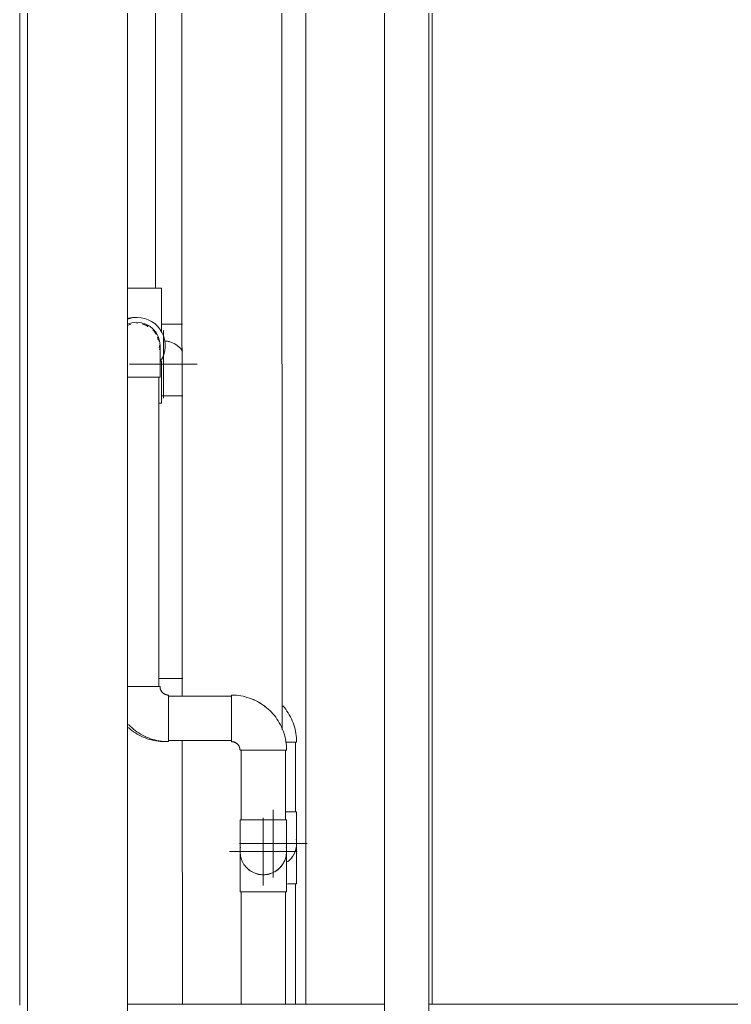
# Model space of a CAD drawing. Header units: centimetres. Extents: x -11896 to 2794, y -437 to 1921.
# Drawn here: x 196.3 to 249.7, y 189.1 to 263 of the extents above; entities that cross this region are included whole.
import ezdxf

# ---------------------------------------------------------------- set-up
doc = ezdxf.new("R2010")
doc.units = ezdxf.units.CM
for name, color, linetype, lineweight in [('M-EQPM', 7, 'Continuous', 9), ('P-PIPE', 7, 'Continuous', 9), ('P-PIPE-CNTR', 7, 'Continuous', 9)]:
    doc.layers.add(name, color=color, linetype=linetype, lineweight=lineweight)

# ---------------------------------------------------------------- blocks, each defined once
blk = doc.blocks.new('bomba 4 - bomba 4-1381577-Sección 2-2')
at = {"layer": 'M-EQPM'}
for p, q in [((-1226.998, 189.086), (-1246.308, 189.082)), ((-1188.366, 189.095), (-1223.666, 189.087))]:
    blk.add_line(p, q, dxfattribs=at)
blk = doc.blocks.new('Cobre - Codo - CO - Codo-V110-Sección 2-2')
at = {"layer": 'P-PIPE', "color": 6, "true_color": 0xff00ff, "flags": 128}
blk.add_lwpolyline([(-1246.226, 209.862), (-1246.101, 209.754), (-1245.972, 209.652), (-1245.838, 209.554), (-1245.701, 209.462), (-1245.56, 209.376), (-1245.416, 209.295), (-1245.268, 209.22), (-1245.118, 209.151), (-1244.965, 209.088), (-1244.81, 209.031), (-1244.653, 208.981), (-1244.494, 208.936), (-1244.333, 208.899), (-1244.17, 208.867), (-1244.007, 208.842), (-1243.843, 208.824), (-1243.678, 208.812), (-1243.513, 208.807), (-1243.468, 208.807)], dxfattribs=at)
blk = doc.blocks.new('Cobre - Codo - CO - Codo-V111-Sección 2-2')
at = {"layer": 'P-PIPE', "color": 6, "true_color": 0xff00ff}
for p, q in [((-1238.485, 212.305), (-1238.485, 212.245)), ((-1238.485, 212.305), (-1238.485, 212.245)), ((-1238.485, 208.867), (-1238.485, 208.807)), ((-1238.485, 208.867), (-1238.485, 208.807)), ((-1237.85, 208.172), (-1237.791, 208.172)), ((-1237.85, 208.172), (-1237.791, 208.172)), ((-1234.413, 208.172), (-1234.353, 208.172)), ((-1234.413, 208.172), (-1234.353, 208.172))]:
    blk.add_line(p, q, dxfattribs=at)
at = {"layer": 'P-PIPE', "color": 6, "true_color": 0xff00ff, "flags": 128}
for points in [[(-1234.353, 208.172), (-1234.356, 208.337), (-1234.366, 208.502), (-1234.383, 208.667), (-1234.406, 208.83), (-1234.435, 208.993), (-1234.471, 209.154), (-1234.514, 209.314), (-1234.563, 209.472), (-1234.618, 209.628), (-1234.679, 209.781), (-1234.747, 209.932), (-1234.82, 210.08), (-1234.899, 210.225), (-1234.984, 210.367), (-1235.075, 210.505), (-1235.171, 210.64), (-1235.272, 210.771), (-1235.379, 210.897), (-1235.49, 211.019), (-1235.606, 211.137), (-1235.727, 211.249), (-1235.852, 211.357), (-1235.982, 211.46), (-1236.115, 211.557), (-1236.253, 211.649), (-1236.393, 211.736), (-1236.538, 211.817), (-1236.685, 211.892), (-1236.835, 211.961), (-1236.988, 212.024), (-1237.143, 212.081), (-1237.301, 212.131), (-1237.46, 212.175), (-1237.621, 212.213), (-1237.783, 212.244), (-1237.946, 212.269), (-1238.111, 212.288), (-1238.276, 212.299), (-1238.441, 212.304)], [(-1238.485, 208.807), (-1238.46, 208.807), (-1238.435, 208.805), (-1238.409, 208.803), (-1238.384, 208.799), (-1238.359, 208.794), (-1238.335, 208.789), (-1238.31, 208.782), (-1238.286, 208.775), (-1238.262, 208.766), (-1238.238, 208.757), (-1238.215, 208.747), (-1238.192, 208.735), (-1238.17, 208.723), (-1238.148, 208.71), (-1238.127, 208.696)], [(-1237.853, 208.23), (-1237.851, 208.204), (-1237.85, 208.179), (-1237.85, 208.172)]]:
    blk.add_lwpolyline(points, dxfattribs=at)
blk = doc.blocks.new('Cobre - Codo - CO - Codo-V113-Sección 2-2')
at = {"layer": 'P-PIPE', "color": 6, "true_color": 0xff00ff}
blk.add_line((-1233.663, 208.771), (-1233.603, 208.771), dxfattribs=at)
blk.add_line((-1233.663, 208.771), (-1233.603, 208.771), dxfattribs=at)
at = {"layer": 'P-PIPE', "color": 6, "true_color": 0xff00ff, "flags": 128}
blk.add_lwpolyline([(-1233.603, 208.771), (-1233.606, 208.936), (-1233.616, 209.101), (-1233.633, 209.266), (-1233.656, 209.429), (-1233.685, 209.592), (-1233.721, 209.753), (-1233.764, 209.913), (-1233.813, 210.071), (-1233.868, 210.227), (-1233.929, 210.38), (-1233.997, 210.531), (-1234.07, 210.679), (-1234.149, 210.824), (-1234.234, 210.966), (-1234.325, 211.104), (-1234.421, 211.239), (-1234.522, 211.369), (-1234.629, 211.496)], dxfattribs=at)
blk = doc.blocks.new('Cobre - Codo - CO - Codo-V147-Sección 2-2')
at = {"layer": 'P-PIPE', "color": 6, "true_color": 0xff00ff, "flags": 128}
for points in [[(-1233.603, 203.253), (-1233.603, 203.159), (-1233.603, 203.065), (-1233.603, 202.972), (-1233.603, 202.88), (-1233.603, 202.789), (-1233.603, 202.699), (-1233.603, 202.61)], [(-1233.603, 201.483), (-1233.603, 201.436), (-1233.603, 201.393)]]:
    blk.add_lwpolyline(points, dxfattribs=at)
blk = doc.blocks.new('Cobre - Tee - CO - Tee-V148-Sección 2-2')
at = {"layer": 'P-PIPE', "color": 6, "true_color": 0xff00ff}
for p, q in [((-1233.603, 198.136), (-1233.603, 201.155)), ((-1234.28, 198.136), (-1233.603, 198.136))]:
    blk.add_line(p, q, dxfattribs=at)
for start, end in [(307.78805, 0), (0, 10.68073)]:
    blk.add_arc((-1235.352, 201.155), 1.749, start, end, dxfattribs=at)
blk.add_open_spline([(-1233.635, 200.819), (-1233.614, 200.93), (-1233.603, 201.043), (-1233.603, 201.155)], degree=3, dxfattribs=at)
for points, knots in [([(-1233.797, 200.355), (-1233.774, 200.399), (-1233.732, 200.491), (-1233.698, 200.583), (-1233.683, 200.63)], [0.6542238, 0.6542238, 0.6542238, 0.6542238, 0.7142857, 0.7758601, 0.7758601, 0.7758601, 0.7758601]), ([(-1234.279, 199.774), (-1234.26, 199.789), (-1234.215, 199.825), (-1234.147, 199.886), (-1234.078, 199.955), (-1233.994, 200.05), (-1233.938, 200.124), (-1233.903, 200.175)], [0.3670094, 0.3670094, 0.3670094, 0.3670094, 0.3928571, 0.4285714, 0.4642857, 0.5, 0.5714286, 0.5714286, 0.5714286, 0.5714286])]:
    blk.add_open_spline(points, degree=3, knots=knots, dxfattribs=at)
blk = doc.blocks.new('Cobre - Codo - CO - Codo-V149-Sección 2-2')
at = {"layer": 'P-PIPE', "color": 6, "true_color": 0xff00ff}
blk.add_line((-1233.603, 203.538), (-1234.431, 203.538), dxfattribs=at)
at = {"layer": 'P-PIPE', "color": 6, "true_color": 0xff00ff, "flags": 128}
blk.add_lwpolyline([(-1233.603, 201.155), (-1233.603, 201.157), (-1233.603, 201.162), (-1233.603, 201.172), (-1233.603, 201.185), (-1233.603, 201.202), (-1233.603, 201.223), (-1233.603, 201.248), (-1233.603, 201.276), (-1233.603, 201.308), (-1233.603, 201.343), (-1233.603, 201.382), (-1233.603, 201.424), (-1233.603, 201.47), (-1233.603, 201.519), (-1233.603, 201.571), (-1233.603, 201.626), (-1233.603, 201.685), (-1233.603, 201.746), (-1233.603, 201.811), (-1233.603, 201.878), (-1233.603, 201.947), (-1233.603, 202.02), (-1233.603, 202.094), (-1233.603, 202.171), (-1233.603, 202.251), (-1233.603, 202.332), (-1233.603, 202.415), (-1233.603, 202.5), (-1233.603, 202.587), (-1233.603, 202.675), (-1233.603, 202.764), (-1233.603, 202.855), (-1233.603, 202.947), (-1233.603, 203.04), (-1233.603, 203.133), (-1233.603, 203.228), (-1233.603, 203.322), (-1233.603, 203.417), (-1233.603, 203.513), (-1233.603, 203.538)], dxfattribs=at)
at = {"layer": 'P-PIPE', "color": 6, "true_color": 0xff00ff}
for start, end in [(307.78805, 0), (0, 10.68073)]:
    blk.add_arc((-1235.352, 201.155), 1.749, start, end, dxfattribs=at)
blk = doc.blocks.new('Cobre - Codo - CO - Codo-V150-Sección 2-2')
at = {"layer": 'P-PIPE', "color": 6, "true_color": 0xff00ff}
for p in [(-1234.426, 208.771), (-1233.663, 208.771)]:
    blk.add_line(p, (-1233.603, 208.771), dxfattribs=at)
at = {"layer": 'P-PIPE', "color": 6, "true_color": 0xff00ff, "flags": 128}
blk.add_lwpolyline([(-1233.603, 208.771), (-1233.606, 208.936), (-1233.616, 209.101), (-1233.633, 209.266), (-1233.656, 209.429), (-1233.685, 209.592), (-1233.721, 209.753), (-1233.764, 209.913), (-1233.813, 210.071), (-1233.868, 210.227), (-1233.929, 210.38), (-1233.997, 210.531), (-1234.07, 210.679), (-1234.149, 210.824), (-1234.234, 210.966), (-1234.325, 211.104), (-1234.421, 211.239), (-1234.522, 211.369), (-1234.629, 211.496)], dxfattribs=at)
blk = doc.blocks.new('Cobre - Codo - CO - Codo-V151-Sección 2-2')
at = {"layer": 'P-PIPE', "color": 6, "true_color": 0xff00ff}
for p, q in [((-1243.602, 213.538), (-1243.937, 213.538)), ((-1242.145, 213.538), (-1243.602, 213.538))]:
    blk.add_line(p, q, dxfattribs=at)
blk = doc.blocks.new('Cobre - Codo - CO - Codo-V152-Sección 2-2')
at = {"layer": 'P-PIPE', "color": 6, "true_color": 0xff00ff}
for p, q in [((-1243.75, 234.771), (-1243.602, 234.771)), ((-1243.602, 234.771), (-1242.154, 234.771))]:
    blk.add_line(p, q, dxfattribs=at)
blk.add_arc((-1243.602, 237.155), 1.749, 34.21821, 86.9119, dxfattribs=at)
blk = doc.blocks.new('Cobre - Tee - CO - Tee-V153-Sección 2-2')
at = {"layer": 'P-PIPE', "color": 6, "true_color": 0xff00ff}
for p, q in [((-1243.602, 240.173), (-1243.768, 240.173)), ((-1242.157, 240.173), (-1243.602, 240.173))]:
    blk.add_line(p, q, dxfattribs=at)
blk.add_arc((-1243.602, 237.155), 1.749, 34.21821, 86.9119, dxfattribs=at)
for points, knots in [([(-1243.505, 238.899), (-1243.457, 238.896), (-1243.37, 238.888), (-1243.247, 238.867), (-1243.172, 238.85), (-1243.135, 238.84)], [0.0285412, 0.0285412, 0.0285412, 0.0285412, 0.0714286, 0.1071429, 0.1428571, 0.1428571, 0.1428571, 0.1428571]), ([(-1242.726, 238.668), (-1242.695, 238.651), (-1242.635, 238.614), (-1242.551, 238.554), (-1242.471, 238.49), (-1242.397, 238.424), (-1242.328, 238.356), (-1242.248, 238.265), (-1242.195, 238.195), (-1242.164, 238.15)], [0.2857143, 0.2857143, 0.2857143, 0.2857143, 0.3214286, 0.3571429, 0.3928571, 0.4285714, 0.4642857, 0.5, 0.5643341, 0.5643341, 0.5643341, 0.5643341])]:
    blk.add_open_spline(points, degree=3, knots=knots, dxfattribs=at)
blk = doc.blocks.new('Cobre - Codo - CO - Codo-V156-Sección 2-2')
at = {"layer": 'P-PIPE', "color": 6, "true_color": 0xff00ff, "flags": 128}
for points in [[(-1237.85, 201.988), (-1237.85, 202.076), (-1237.85, 202.165), (-1237.85, 202.256), (-1237.85, 202.348), (-1237.85, 202.441), (-1237.85, 202.534), (-1237.85, 202.629)], [(-1234.353, 202.654), (-1234.353, 202.56), (-1234.353, 202.466), (-1234.353, 202.373), (-1234.353, 202.281), (-1234.353, 202.19), (-1234.353, 202.1), (-1234.353, 202.011)], [(-1237.85, 200.783), (-1237.85, 200.825), (-1237.85, 200.871)], [(-1234.353, 200.884), (-1234.353, 200.837), (-1234.353, 200.794)]]:
    blk.add_lwpolyline(points, dxfattribs=at)
blk = doc.blocks.new('Cobre - Tee - CO - Tee-V157-Sección 2-2')
at = {"layer": 'P-PIPE', "color": 6, "true_color": 0xff00ff}
for p, q in [((-1237.85, 200.556), (-1237.85, 197.537)), ((-1234.353, 197.537), (-1234.353, 200.556)), ((-1237.85, 197.537), (-1236.102, 197.537)), ((-1236.102, 197.537), (-1234.353, 197.537))]:
    blk.add_line(p, q, dxfattribs=at)
for start, end in [(169.31927, 180), (180, 270), (270, 0), (0, 10.68073)]:
    blk.add_arc((-1236.102, 200.556), 1.749, start, end, dxfattribs=at)
for points in [[(-1237.85, 200.556), (-1237.85, 200.444), (-1237.84, 200.332), (-1237.818, 200.22)], [(-1234.385, 200.22), (-1234.364, 200.332), (-1234.353, 200.444), (-1234.353, 200.556)], [(-1237.55, 199.576), (-1237.533, 199.551), (-1237.497, 199.5), (-1237.438, 199.427), (-1237.375, 199.356), (-1237.306, 199.287), (-1237.232, 199.22), (-1237.153, 199.157), (-1237.068, 199.097), (-1237.009, 199.06), (-1236.978, 199.042)]]:
    blk.add_open_spline(points, degree=3, dxfattribs=at)
for points, knots in [([(-1237.77, 200.031), (-1237.755, 199.984), (-1237.722, 199.892), (-1237.68, 199.801), (-1237.657, 199.756)], [0.2241399, 0.2241399, 0.2241399, 0.2241399, 0.2857143, 0.3457762, 0.3457762, 0.3457762, 0.3457762]), ([(-1234.547, 199.756), (-1234.524, 199.801), (-1234.482, 199.892), (-1234.448, 199.984), (-1234.433, 200.031)], [0.6542238, 0.6542238, 0.6542238, 0.6542238, 0.7142857, 0.7758601, 0.7758601, 0.7758601, 0.7758601]), ([(-1235.226, 199.042), (-1235.195, 199.06), (-1235.135, 199.097), (-1235.051, 199.157), (-1234.971, 199.22), (-1234.897, 199.287), (-1234.828, 199.356), (-1234.744, 199.451), (-1234.688, 199.525), (-1234.653, 199.576)], [0.2857143, 0.2857143, 0.2857143, 0.2857143, 0.3214286, 0.3571429, 0.3928571, 0.4285714, 0.4642857, 0.5, 0.5714286, 0.5714286, 0.5714286, 0.5714286]), ([(-1236.568, 198.87), (-1236.531, 198.86), (-1236.457, 198.842), (-1236.302, 198.816), (-1236.183, 198.807), (-1236.102, 198.807)], [0.8571429, 0.8571429, 0.8571429, 0.8571429, 0.8928571, 0.9285714, 1, 1, 1, 1]), ([(-1236.102, 198.807), (-1236.021, 198.807), (-1235.901, 198.816), (-1235.747, 198.842), (-1235.672, 198.86), (-1235.635, 198.87)], [0, 0, 0, 0, 0.0714286, 0.1071429, 0.1428571, 0.1428571, 0.1428571, 0.1428571])]:
    blk.add_open_spline(points, degree=3, knots=knots, dxfattribs=at)
blk = doc.blocks.new('Cobre - Codo - CO - Codo-V144-Sección 2-2')
at = {"layer": 'P-PIPE', "color": 6, "true_color": 0xff00ff}
for p, q in [((-502.242, 154.562), (-500.494, 154.562)), ((-500.494, 154.562), (-498.745, 154.562))]:
    blk.add_line(p, q, dxfattribs=at)
at = {"layer": 'P-PIPE', "color": 6, "true_color": 0xff00ff, "flags": 128}
for points in [[(-502.242, 156.946), (-502.242, 156.944), (-502.242, 156.938), (-502.242, 156.928), (-502.242, 156.915), (-502.242, 156.898), (-502.242, 156.877), (-502.242, 156.853), (-502.242, 156.825), (-502.242, 156.793), (-502.242, 156.757), (-502.242, 156.719), (-502.242, 156.676), (-502.242, 156.631), (-502.242, 156.581), (-502.242, 156.529), (-502.242, 156.474), (-502.242, 156.415), (-502.242, 156.354), (-502.242, 156.29), (-502.242, 156.223), (-502.242, 156.153), (-502.242, 156.081), (-502.242, 156.006), (-502.242, 155.929), (-502.242, 155.85), (-502.242, 155.769), (-502.242, 155.685), (-502.242, 155.6), (-502.242, 155.514), (-502.242, 155.426), (-502.242, 155.336), (-502.242, 155.245), (-502.242, 155.153), (-502.242, 155.061), (-502.242, 154.967), (-502.242, 154.873), (-502.242, 154.778), (-502.242, 154.683), (-502.242, 154.588), (-502.242, 154.562)], [(-498.745, 154.562), (-498.745, 154.657), (-498.745, 154.752), (-498.745, 154.847), (-498.745, 154.942), (-498.745, 155.035), (-498.745, 155.128), (-498.745, 155.221), (-498.745, 155.312), (-498.745, 155.402), (-498.745, 155.49), (-498.745, 155.577), (-498.745, 155.663), (-498.745, 155.746), (-498.745, 155.828), (-498.745, 155.908), (-498.745, 155.985), (-498.745, 156.061), (-498.745, 156.134), (-498.745, 156.204), (-498.745, 156.272), (-498.745, 156.337), (-498.745, 156.399), (-498.745, 156.458), (-498.745, 156.515), (-498.745, 156.568), (-498.745, 156.618), (-498.745, 156.664), (-498.745, 156.707), (-498.745, 156.747), (-498.745, 156.784), (-498.745, 156.816), (-498.745, 156.846), (-498.745, 156.871), (-498.745, 156.893), (-498.745, 156.911), (-498.745, 156.925), (-498.745, 156.936), (-498.745, 156.943), (-498.745, 156.945)]]:
    blk.add_lwpolyline(points, dxfattribs=at)
at = {"layer": 'P-PIPE', "color": 6, "true_color": 0xff00ff}
for start, end in [(90, 180), (0, 90), (180, 190.68073), (349.31927, 0)]:
    blk.add_arc((-500.494, 156.946), 1.749, start, end, dxfattribs=at)
blk = doc.blocks.new('Cobre - Codo - CO - Codo-V98-Sección 2-2')
at = {"layer": 'P-PIPE', "color": 6, "true_color": 0xff00ff}
for p, q in [((-550.627, 196.723), (-550.627, 194.975)), ((-550.627, 196.723), (-550.627, 196.664)), ((-549.933, 197.358), (-549.992, 197.358)), ((-548.244, 197.358), (-549.992, 197.358)), ((-546.495, 197.358), (-548.244, 197.358)), ((-546.495, 197.358), (-546.555, 197.358)), ((-550.627, 194.975), (-550.627, 193.226)), ((-550.627, 193.285), (-550.627, 193.226))]:
    blk.add_line(p, q, dxfattribs=at)
at = {"layer": 'P-PIPE', "color": 6, "true_color": 0xff00ff, "flags": 128}
for points in [[(-549.992, 197.358), (-549.993, 197.333), (-549.994, 197.308), (-549.997, 197.282), (-550.001, 197.257), (-550.005, 197.232), (-550.011, 197.207), (-550.017, 197.183), (-550.025, 197.159), (-550.033, 197.135), (-550.043, 197.111), (-550.053, 197.088), (-550.064, 197.065), (-550.076, 197.043), (-550.089, 197.021), (-550.103, 197), (-550.118, 196.979), (-550.134, 196.959), (-550.15, 196.94), (-550.167, 196.921), (-550.185, 196.903), (-550.204, 196.886), (-550.223, 196.869), (-550.243, 196.853), (-550.263, 196.838), (-550.284, 196.824), (-550.306, 196.811), (-550.328, 196.798), (-550.351, 196.787), (-550.374, 196.776), (-550.397, 196.767), (-550.421, 196.758), (-550.445, 196.75), (-550.47, 196.743), (-550.495, 196.737), (-550.519, 196.733), (-550.545, 196.729), (-550.57, 196.726), (-550.595, 196.724), (-550.621, 196.723), (-550.627, 196.723)], [(-550.627, 193.226), (-550.462, 193.229), (-550.297, 193.239), (-550.133, 193.256), (-549.969, 193.279), (-549.806, 193.308), (-549.645, 193.344), (-549.485, 193.387), (-549.327, 193.436), (-549.172, 193.491), (-549.018, 193.552), (-548.867, 193.62), (-548.719, 193.693), (-548.574, 193.772), (-548.432, 193.857), (-548.294, 193.948), (-548.16, 194.044), (-548.029, 194.145), (-547.903, 194.252), (-547.78, 194.363), (-547.663, 194.479), (-547.55, 194.6), (-547.442, 194.725), (-547.34, 194.855), (-547.242, 194.988), (-547.15, 195.126), (-547.064, 195.266), (-546.983, 195.411), (-546.908, 195.558), (-546.839, 195.708), (-546.776, 195.861), (-546.719, 196.016), (-546.668, 196.174), (-546.624, 196.333), (-546.586, 196.494), (-546.555, 196.656), (-546.53, 196.819), (-546.512, 196.984), (-546.5, 197.149), (-546.495, 197.314), (-546.495, 197.358)]]:
    blk.add_lwpolyline(points, dxfattribs=at)
blk = doc.blocks.new('Cobre - Codo - CO - Codo-V158-Sección 2-2')
at = {"layer": 'P-PIPE', "color": 6, "true_color": 0xff00ff}
for p, q in [((-1245.602, 212.94), (-1246.313, 212.94)), ((-1243.853, 212.94), (-1245.602, 212.94)), ((-1243.853, 212.94), (-1243.913, 212.94)), ((-1243.218, 212.245), (-1243.218, 212.305)), ((-1243.218, 210.556), (-1243.218, 212.305)), ((-1243.218, 208.807), (-1243.218, 210.556)), ((-1243.218, 208.807), (-1243.218, 208.867))]:
    blk.add_line(p, q, dxfattribs=at)
at = {"layer": 'P-PIPE', "color": 6, "true_color": 0xff00ff, "flags": 128}
for points in [[(-1243.218, 212.305), (-1243.243, 212.305), (-1243.269, 212.307), (-1243.294, 212.309), (-1243.319, 212.313), (-1243.344, 212.317), (-1243.369, 212.323), (-1243.393, 212.329), (-1243.418, 212.337), (-1243.442, 212.345), (-1243.465, 212.355), (-1243.488, 212.365), (-1243.511, 212.376), (-1243.533, 212.389), (-1243.555, 212.402), (-1243.577, 212.415), (-1243.597, 212.43), (-1243.617, 212.446), (-1243.637, 212.462), (-1243.655, 212.479), (-1243.673, 212.497), (-1243.691, 212.516), (-1243.707, 212.535), (-1243.723, 212.555), (-1243.738, 212.575), (-1243.752, 212.596), (-1243.766, 212.618), (-1243.778, 212.64), (-1243.79, 212.663), (-1243.8, 212.686), (-1243.81, 212.709), (-1243.819, 212.733), (-1243.826, 212.758), (-1243.833, 212.782), (-1243.839, 212.807), (-1243.844, 212.832), (-1243.848, 212.857), (-1243.85, 212.882), (-1243.852, 212.907), (-1243.853, 212.933), (-1243.853, 212.94)], [(-1246.213, 210.093), (-1246.097, 209.975), (-1245.976, 209.862), (-1245.851, 209.754), (-1245.722, 209.652), (-1245.588, 209.554), (-1245.451, 209.462), (-1245.31, 209.376), (-1245.166, 209.295), (-1245.018, 209.22), (-1244.868, 209.151), (-1244.715, 209.088), (-1244.56, 209.031), (-1244.403, 208.981), (-1244.244, 208.936), (-1244.083, 208.899), (-1243.92, 208.867), (-1243.757, 208.842), (-1243.593, 208.824), (-1243.428, 208.812), (-1243.263, 208.807), (-1243.218, 208.807)]]:
    blk.add_lwpolyline(points, dxfattribs=at)
blk = doc.blocks.new('Cobre - Codo - CO - Codo-V159-Sección 2-2')
at = {"layer": 'P-PIPE', "color": 6, "true_color": 0xff00ff}
for p, q in [((-1246.313, 236.172), (-1245.602, 236.172)), ((-1245.602, 236.172), (-1243.853, 236.172))]:
    blk.add_line(p, q, dxfattribs=at)
at = {"layer": 'P-PIPE', "color": 6, "true_color": 0xff00ff, "flags": 128}
blk.add_lwpolyline([(-1243.853, 236.172), (-1243.853, 236.267), (-1243.853, 236.363), (-1243.853, 236.457), (-1243.853, 236.552), (-1243.853, 236.646), (-1243.853, 236.739), (-1243.853, 236.831), (-1243.853, 236.922), (-1243.853, 237.012), (-1243.853, 237.1), (-1243.853, 237.187), (-1243.853, 237.273), (-1243.853, 237.357), (-1243.853, 237.438), (-1243.853, 237.518), (-1243.853, 237.596), (-1243.853, 237.671), (-1243.853, 237.744), (-1243.853, 237.814), (-1243.853, 237.882), (-1243.853, 237.947), (-1243.853, 238.009), (-1243.853, 238.069), (-1243.853, 238.125), (-1243.853, 238.178), (-1243.853, 238.228), (-1243.853, 238.274), (-1243.853, 238.318), (-1243.853, 238.358), (-1243.853, 238.394), (-1243.853, 238.427), (-1243.853, 238.456), (-1243.853, 238.481), (-1243.853, 238.503), (-1243.853, 238.521), (-1243.853, 238.535), (-1243.853, 238.546), (-1243.853, 238.553), (-1243.853, 238.556)], dxfattribs=at)
at = {"layer": 'P-PIPE', "color": 6, "true_color": 0xff00ff}
for start, end in [(90, 114.01127), (0, 90), (349.31927, 0)]:
    blk.add_arc((-1245.602, 238.556), 1.749, start, end, dxfattribs=at)
blk = doc.blocks.new('CPVC - Tee - Tee-1429825-Sección 2-2')
at = {"layer": 'P-PIPE', "color": 6, "true_color": 0xff00ff}
for p, q in [((-1245.714, 242.876), (-1246.264, 242.876)), ((-1243.742, 242.876), (-1245.714, 242.876)), ((-1243.742, 239.611), (-1243.742, 242.876)), ((-1245.57, 240.666), (-1245.714, 240.666)), ((-1243.742, 234.236), (-1243.742, 237.387)), ((-1243.933, 234.236), (-1243.742, 234.236))]:
    blk.add_line(p, q, dxfattribs=at)
for start_param, end_param in [(0, 0.361398), (4.120424, 6.283185)]:
    blk.add_ellipse((-1245.57, 238.556), major_axis=(0, 2.11), ratio=0.997866, start_param=start_param, end_param=end_param, dxfattribs=at)
blk.add_open_spline([(-1246.281, 240.589), (-1246.236, 240.601), (-1246.144, 240.622), (-1245.956, 240.653), (-1245.812, 240.664), (-1245.714, 240.666)], degree=3, knots=[0.8571429, 0.8571429, 0.8571429, 0.8571429, 0.8928571, 0.9285714, 1, 1, 1, 1], dxfattribs=at)
blk = doc.blocks.new('PQ_RVR_MEP-01_ZZ_ZZ_MO_T_A_rvt-2-Sección 2-2')
at = {"layer": 'P-PIPE', "color": 6, "true_color": 0xff00ff}
for p, q in [((-1254.391, 507.53), (-1254.391, 189.023)), ((-1253.808, 507.53), (-1253.808, 159.07)), ((-1246.308, 159.07), (-1246.308, 507.53)), ((-1242.216, 274.889), (-1242.187, 212.21)), ((-1234.686, 209.7), (-1234.716, 274.812)), ((-1223.416, 189.087), (-1223.416, 274.681)), ((-1244.185, 242.876), (-1244.185, 274.172)), ((-1232.915, 189.085), (-1232.915, 273.91)), ((-1227, 274.172), (-1227, 186.749)), ((-1223.666, 186.749), (-1223.666, 274.172)), ((-1245.57, 240.223), (-1245.602, 240.223)), ((-1243.935, 212.94), (-1243.935, 236.172)), ((-1238.485, 212.223), (-1243.218, 212.223)), ((-1243.218, 208.889), (-1238.485, 208.889)), ((-1242.186, 208.889), (-1242.177, 189.083)), ((-1233.685, 203.538), (-1233.685, 208.771)), ((-1237.769, 208.172), (-1237.769, 202.94)), ((-1234.435, 202.94), (-1234.435, 208.172)), ((-1237.769, 197.537), (-1237.769, 189.084)), ((-1234.435, 189.084), (-1234.435, 197.537)), ((-1233.685, 189.085), (-1233.685, 198.136))]:
    blk.add_line(p, q, dxfattribs=at)
for centre, start_param, end_param in [((-1245.602, 238.556), 0.266183, 0.440611), ((-1245.602, 238.556), 5.759587, 6.017002), ((-1245.57, 238.556), 5.759587, 6.021386), ((-1245.57, 238.556), 5.235988, 5.497787), ((-1245.602, 238.556), 4.974188, 5.081199), ((-1245.57, 238.556), 4.889158, 5.108847), ((-1245.57, 238.556), 4.623039, 4.712389)]:
    blk.add_ellipse(centre, major_axis=(0, 1.667), ratio=0.999977, start_param=start_param, end_param=end_param, dxfattribs=at)
at = {"layer": 'P-PIPE-CNTR', "color": 6, "true_color": 0xff00ff}
for p, q in [((-1243.602, 234.615), (-1243.602, 239.695)), ((-1246.142, 237.155), (-1241.062, 237.155)), ((-1235.352, 198.615), (-1235.352, 203.695)), ((-1235.352, 198.615), (-1235.352, 203.695)), ((-1236.102, 198.016), (-1236.102, 203.096)), ((-1236.102, 198.016), (-1236.102, 203.096)), ((-1237.892, 201.155), (-1232.812, 201.155)), ((-1237.892, 201.155), (-1232.812, 201.155)), ((-1238.642, 200.556), (-1233.562, 200.556)), ((-1238.642, 200.556), (-1233.562, 200.556))]:
    blk.add_line(p, q, dxfattribs=at)
at = {"layer": 'M-EQPM', "lineweight": 9}
blk.add_blockref('bomba 4 - bomba 4-1381577-Sección 2-2', (0, 0), dxfattribs=at)
at = {"layer": 'P-PIPE', "lineweight": 9}
for name in ['CPVC - Tee - Tee-1429825-Sección 2-2', 'Cobre - Codo - CO - Codo-V159-Sección 2-2', 'Cobre - Tee - CO - Tee-V153-Sección 2-2', 'Cobre - Codo - CO - Codo-V152-Sección 2-2', 'Cobre - Codo - CO - Codo-V151-Sección 2-2', 'Cobre - Codo - CO - Codo-V158-Sección 2-2', 'Cobre - Codo - CO - Codo-V111-Sección 2-2', 'Cobre - Codo - CO - Codo-V113-Sección 2-2', 'Cobre - Codo - CO - Codo-V150-Sección 2-2', 'Cobre - Codo - CO - Codo-V110-Sección 2-2', 'Cobre - Codo - CO - Codo-V149-Sección 2-2', 'Cobre - Codo - CO - Codo-V156-Sección 2-2', 'Cobre - Codo - CO - Codo-V147-Sección 2-2', 'Cobre - Tee - CO - Tee-V148-Sección 2-2', 'Cobre - Tee - CO - Tee-V157-Sección 2-2']:
    blk.add_blockref(name, (0, 0), dxfattribs=at)
for name, p, rotation in [('Cobre - Codo - CO - Codo-V98-Sección 2-2', (-1041.127, 758.799), 90), ('Cobre - Codo - CO - Codo-V144-Sección 2-2', (-1736.595, 357.501), 180)]:
    blk.add_blockref(name, p, dxfattribs=dict(at, rotation=rotation))

msp = doc.modelspace()

# ---------------------------------------------------------------- block references
at = {"lineweight": 5}
msp.add_blockref('PQ_RVR_MEP-01_ZZ_ZZ_MO_T_A_rvt-2-Sección 2-2', (1450.659, 0), dxfattribs=at)

doc.saveas('drawing.dxf')
